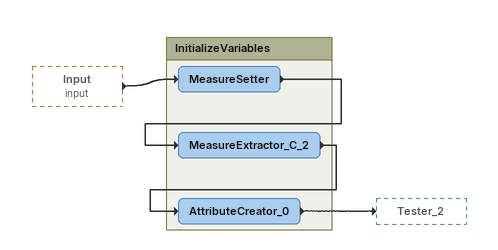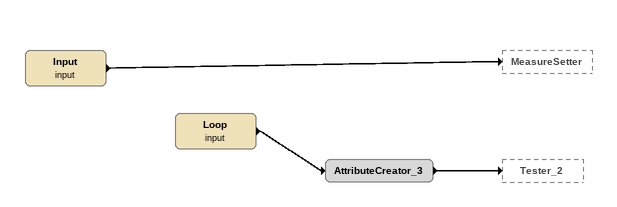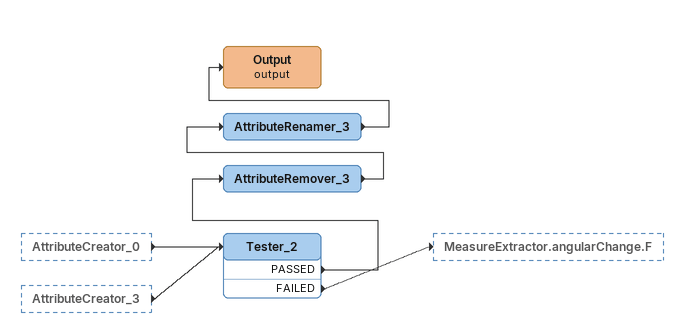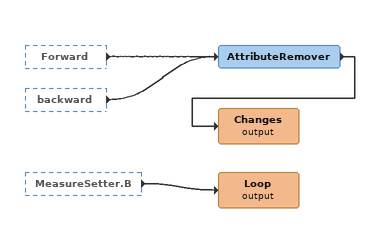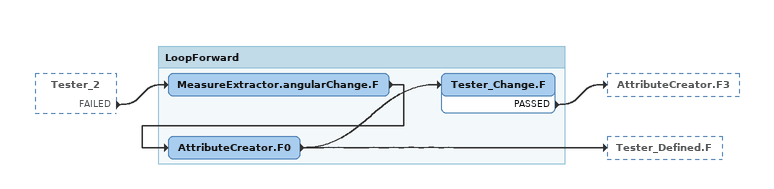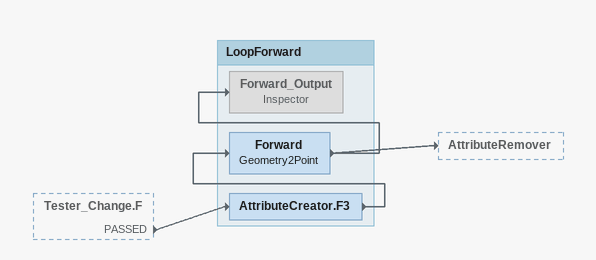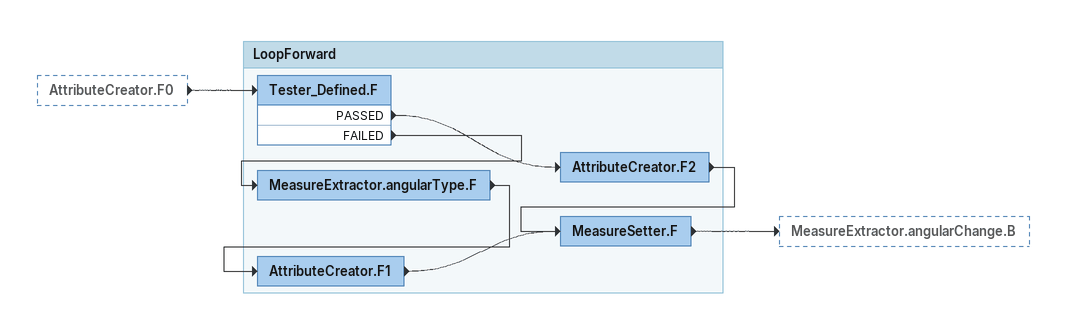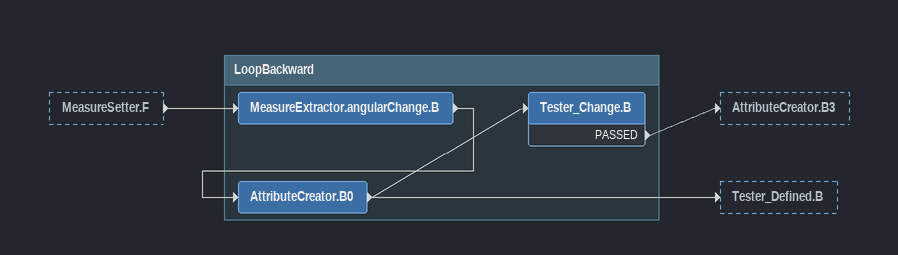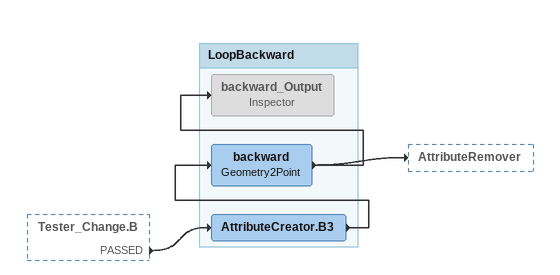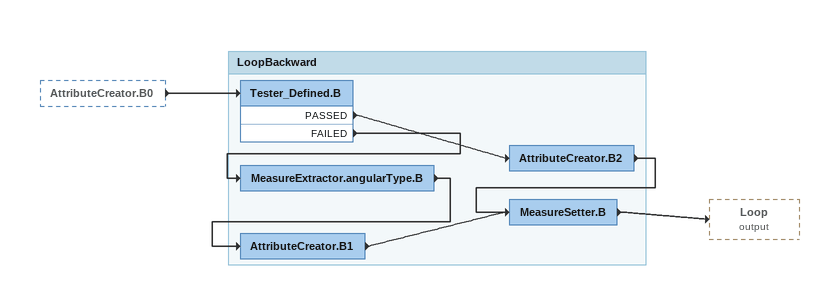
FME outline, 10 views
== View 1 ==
Input (input) [outside]
    -> MeasureSetter

Bookmark: InitializeVariables
MeasureSetter
    -> MeasureExtractor_C_2
MeasureExtractor_C_2
    -> AttributeCreator_0
AttributeCreator_0
    -> Tester_2

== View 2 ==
Input (input)
    -> MeasureSetter
Loop (input)
    -> AttributeCreator_3
AttributeCreator_3
    -> Tester_2

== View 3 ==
AttributeCreator_0 [outside]
    -> Tester_2
AttributeCreator_3 [outside]
    -> Tester_2
Tester_2
    PASSED -> AttributeRemover_3
    FAILED -> MeasureExtractor.angularChange.F
AttributeRemover_3
    -> AttributeRenamer_3
AttributeRenamer_3
    -> Output (output)
Output (output)

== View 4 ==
Forward [outside]
    -> AttributeRemover
backward [outside]
    -> AttributeRemover
MeasureSetter.B [outside]
    -> Loop (output)
AttributeRemover
    -> Changes (output)
Changes (output)
Loop (output)

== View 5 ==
Tester_2 [outside]
    FAILED -> MeasureExtractor.angularChange.F

Bookmark: LoopForward
MeasureExtractor.angularChange.F
    -> AttributeCreator.F0
AttributeCreator.F0
    -> Tester_Defined.F
    -> Tester_Change.F
Tester_Change.F
    PASSED -> AttributeCreator.F3

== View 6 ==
Tester_Change.F [outside]
    PASSED -> AttributeCreator.F3

Bookmark: LoopForward
AttributeCreator.F3
    -> Forward
Forward: Geometry2Point
    -> Forward_Output
    -> AttributeRemover
Forward_Output: Inspector [off]

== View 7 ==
AttributeCreator.F0 [outside]
    -> Tester_Defined.F

Bookmark: LoopForward
Tester_Defined.F
    PASSED -> AttributeCreator.F2
    FAILED -> MeasureExtractor.angularType.F
AttributeCreator.F2
    -> MeasureSetter.F
MeasureExtractor.angularType.F
    -> AttributeCreator.F1
AttributeCreator.F1
    -> MeasureSetter.F
MeasureSetter.F
    -> MeasureExtractor.angularChange.B

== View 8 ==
MeasureSetter.F [outside]
    -> MeasureExtractor.angularChange.B

Bookmark: LoopBackward
MeasureExtractor.angularChange.B
    -> AttributeCreator.B0
AttributeCreator.B0
    -> Tester_Defined.B
    -> Tester_Change.B
Tester_Change.B
    PASSED -> AttributeCreator.B3

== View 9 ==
Tester_Change.B [outside]
    PASSED -> AttributeCreator.B3

Bookmark: LoopBackward
AttributeCreator.B3
    -> backward
backward: Geometry2Point
    -> backward_Output
    -> AttributeRemover
backward_Output: Inspector [off]

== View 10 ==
AttributeCreator.B0 [outside]
    -> Tester_Defined.B

Bookmark: LoopBackward
Tester_Defined.B
    PASSED -> AttributeCreator.B2
    FAILED -> MeasureExtractor.angularType.B
AttributeCreator.B2
    -> MeasureSetter.B
MeasureExtractor.angularType.B
    -> AttributeCreator.B1
AttributeCreator.B1
    -> MeasureSetter.B
MeasureSetter.B
    -> Loop (output)
